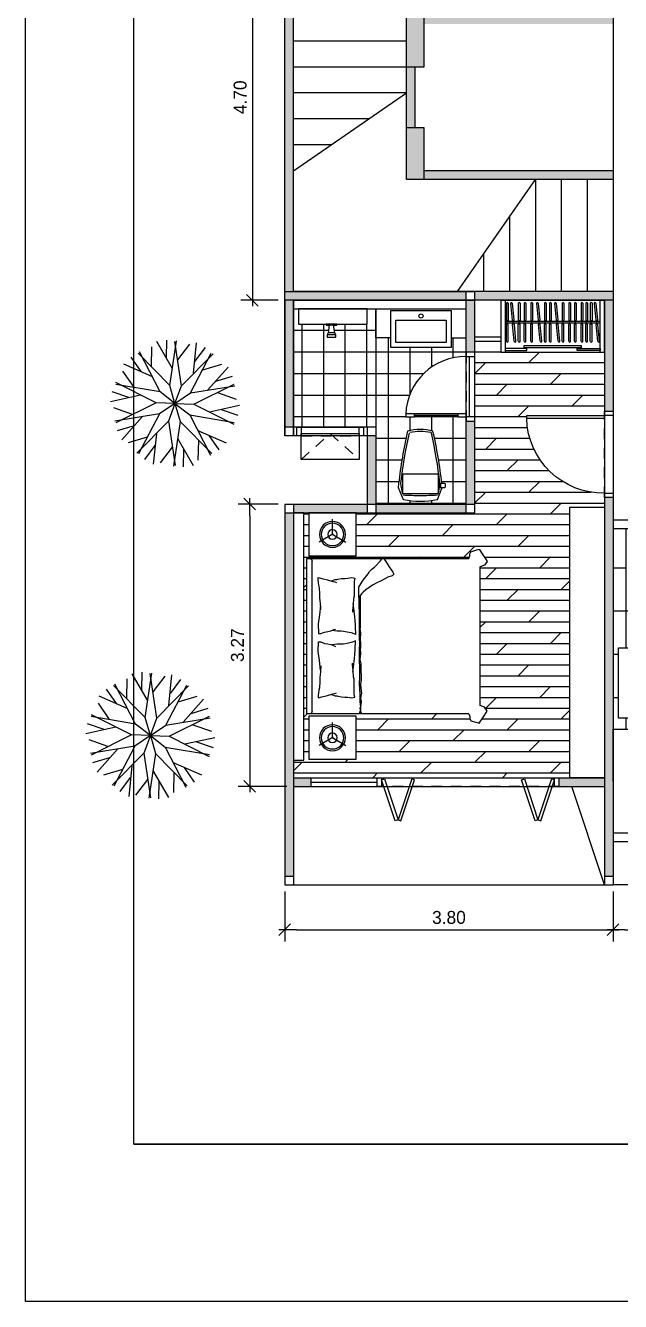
# Model space of a CAD drawing. Header units: inches. Extents: x 232 to 336, y -86 to 33.
# Drawn here: x 252.55 to 259.44, y -58.49 to -43.72 of the extents above; entities that cross this region are included whole.
import ezdxf

# ---------------------------------------------------------------- set-up
doc = ezdxf.new("R2010")
doc.units = ezdxf.units.IN
doc.header["$MEASUREMENT"] = 0
doc.linetypes.add('HIDDEN2', pattern=[0.1875, 0.125, -0.0625])
for name, color, linetype in [('CEILING', 6, 'HIDDEN2'), ('FUR', 9, 'Continuous'), ('HATCH', 251, 'Continuous'), ('IFF-FURN-DETAIL', 250, 'Continuous'), ('line', 1, 'Continuous'), ('line2', 1, 'Continuous'), ('OPEN', 2, 'Continuous'), ('OPEN-3', 1, 'Continuous'), ('OPEN-4', 56, 'Continuous'), ('OPEN-5', 152, 'Continuous'), ('OPEN-DOT', 9, 'HIDDEN2'), ('OPEN-GLASS', 71, 'Continuous'), ('OPEN-GLASS2', 23, 'Continuous'), ('OPEN-GLASS3', 129, 'Continuous'), ('WARE-IN', 1, 'Continuous'), ('WARE-OUT', 15, 'Continuous'), ('WC-DET', 8, 'Continuous')]:
    doc.layers.add(name, color=color, linetype=linetype)
doc.styles.add('CORDIA', font='cordia.shx')
doc.dimstyles.new('E75', dxfattribs={"dimscale": 0.75, "dimtxt": 0.2, "dimasz": 0.18, "dimexe": 0.18, "dimexo": 0.1, "dimgap": 0.09, "dimtad": 1, "dimtoh": 1, "dimzin": 0, "dimdsep": 46, "dimtxsty": 'CORDIA', "dimblk": 'ARR_TICK', "dimcen": 0.09, "dimclrd": 8, "dimclre": 8, "dimclrt": 3, "dimadec": 0, "dimazin": 0, "dimtfac": 1, "dimtix": 1, "dimtmove": 2, "dimatfit": 3, "dimldrblk": 'ARR_TICK', "dimfxl": 0.5, "dimtolj": 1, "dimtzin": 0, "dimarcsym": 0})

# ---------------------------------------------------------------- blocks, each defined once
blk = doc.blocks.new('A$Cb22fbed4')
at = {"layer": 'HATCH', "color": 106, "elevation": 16.481}
for points in [[(0.2542, 0.6499), (0.2469, 0.7813)], [(0.3928, 0.6499), (0.2761, 0.8178)], [(0.349, 0.7156), (0.3417, 0.8324)], [(0.4293, 0.4162), (0.3855, 0.533), (0.4074, 0.8324)], [(0.4625, 0.5364), (0.3955, 0.8289)], [(0.425, 0.7081), (0.4963, 0.8188)], [(0.4293, 0.4162), (0.4625, 0.5364), (0.6562, 0.7658)], [(0.5269, 0.4939), (0.6445, 0.7699)], [(0.5371, 0.6267), (0.5414, 0.8312)], [(0.5403, 0.7056), (0.6031, 0.8044)], [(0.1884, 0.6112), (0.1138, 0.7015)], [(0.3855, 0.533), (0.1594, 0.7302)], [(0.4293, 0.4162), (0.3252, 0.485), (0.1669, 0.7401)], [(0.5974, 0.6549), (0.7201, 0.7025)], [(0.6402, 0.5231), (0.7639, 0.686)], [(0.1503, 0.5023), (0.0671, 0.6044)], [(0.2624, 0.5838), (0.0693, 0.6511)], [(0.6892, 0.585), (0.7981, 0.6281)], [(0.3252, 0.485), (0.0264, 0.5116)], [(0.4293, 0.4162), (0.3046, 0.4107), (0.0267, 0.524)], [(0.4293, 0.4162), (0.5269, 0.4939), (0.8184, 0.5656)], [(0.5539, 0.4217), (0.8113, 0.5759)], [(0.7056, 0.5105), (0.8329, 0.4768)], [(0.1958, 0.4537), (0, 0.3946)], [(0.1198, 0.4324), (0.0064, 0.4616)], [(0.6628, 0.3787), (0.8586, 0.4378)], [(0.153, 0.3219), (0.0257, 0.3556)], [(0.4293, 0.4162), (0.3317, 0.3385), (0.0402, 0.2668)], [(0.3046, 0.4107), (0.0473, 0.2565)], [(0.4293, 0.4162), (0.396, 0.296), (0.2024, 0.0666)], [(0.4293, 0.4162), (0.5539, 0.4217), (0.8319, 0.3084)], [(0.4293, 0.4162), (0.5334, 0.3474), (0.6916, 0.0924)], [(0.4293, 0.4162), (0.4731, 0.2994), (0.4512, 0)], [(0.5334, 0.3474), (0.8322, 0.3208)], [(0.7388, 0.4), (0.8522, 0.3708)], [(0.2183, 0.3093), (0.0947, 0.1464)], [(0.3317, 0.3385), (0.2141, 0.0625)], [(0.396, 0.296), (0.4631, 0.0035)], [(0.4731, 0.2994), (0.6992, 0.1022)], [(0.1694, 0.2474), (0.0605, 0.2043)], [(0.2612, 0.1775), (0.1384, 0.1299)], [(0.3215, 0.2057), (0.3172, 0.0013)], [(0.4658, 0.1825), (0.5825, 0.0146)], [(0.5961, 0.2486), (0.7893, 0.1814)], [(0.6044, 0.1825), (0.6117, 0.0511)], [(0.6702, 0.2212), (0.7447, 0.1309)], [(0.3182, 0.1268), (0.2555, 0.028)], [(0.4336, 0.1243), (0.3622, 0.0136)], [(0.5095, 0.1168), (0.5168, 0)]]:
    blk.add_lwpolyline(points, dxfattribs=at)
blk = doc.blocks.new('W-SHW2')
at = {"layer": 'WARE-IN'}
for points in [[(0.05, 0.125), (-0.05, 0.125)], [(0.0375, 0.1), (-0.0375, 0.1)], [(0.025, 0.0125), (-0.025, 0.0125)]]:
    blk.add_lwpolyline(points, dxfattribs=at)
at = {"layer": 'WARE-OUT'}
blk.add_lwpolyline([(-0.05, 0.15), (0.05, 0.15), (0.05, 0.125), (0.0375, 0.1), (0.025, 0.0125), (0.0625, 0.0125), (0.0625, 0), (-0.0625, 0), (-0.0625, 0.0125), (-0.025, 0.0125), (-0.0375, 0.1), (-0.05, 0.125)], close=True, dxfattribs=at)
blk = doc.blocks.new('A$C13473ACC')
at = {"layer": 'FUR'}
blk.add_blockref('W-SHW2', (0.063, 0), dxfattribs=at)
blk = doc.blocks.new('W-WC1')
at = {"layer": 'WARE-IN'}
for points in [[(0.198, 0.312), (-0.198, 0.312, 0.414214), (-0.206, 0.304), (-0.206, 0.096, 0.414214), (-0.198, 0.088), (0.198, 0.088)], [(0.198, 0.312, -0.414214), (0.206, 0.304), (0.206, 0.096, -0.414214), (0.198, 0.088)], [(0.22, 0.158), (0.254, 0.159, 0.405938)]]:
    blk.add_lwpolyline(points, format="xyb", dxfattribs=at)
for points in [[(0.25, 0.204), (0.227, 0.204)], [(0.239, 0.158), (0.239, 0.204)]]:
    blk.add_lwpolyline(points, dxfattribs=at)
for centre, radius, start, end in [((5.003, -0.38), 5.263, 167.1587, 173.5818), ((0.156, -1.511), 2.324, 93.8089, 96.8628), ((-0.156, -1.511), 2.324, 83.1372, 86.1911), ((0.121, 0.788), 0.008, 12.8413, 83.1372), ((-5.003, -0.38), 5.263, 6.4182, 12.8413), ((1.597, 0.426), 1.837, 186.7999, 190.8072), ((-1.597, 0.426), 1.837, 349.1928, 353.2001), ((1.481, 41.869), 41.83, 267.6999, 267.9739), ((-1.481, 41.869), 41.83, 272.0261, 272.3001)]:
    blk.add_arc(centre, radius, start, end, dxfattribs=at)
at = {"layer": 'WARE-OUT'}
blk.add_lwpolyline([(0.283, 0.159), (0.291, 0.167), (0.291, 0.196), (0.283, 0.204), (0.25, 0.204, 0.029221), (0.146, 0.812, 0.049393), (0, 0.832, 0.049393), (-0.146, 0.812, 0.029221), (-0.25, 0.204), (-0.254, 0.159), (-0.199, 0.02, 0.100832), (0.199, 0.02), (0.254, 0.159)], format="xyb", close=True, dxfattribs=at)
blk = doc.blocks.new('A$C8e920245')
at = {"layer": 'CEILING'}
blk.add_lwpolyline([(0, 0), (0.8, 0), (0.8, 0.1), (0, 0.1)], close=True, dxfattribs=at)
at = {"layer": 'OPEN'}
for points in [[(0, 0), (0.05, 0), (0.05, 0.1), (0, 0.1)], [(0.75, 0), (0.8, 0), (0.8, 0.1), (0.75, 0.1)]]:
    blk.add_lwpolyline(points, close=True, dxfattribs=at)
at = {"layer": 'OPEN-3'}
blk.add_arc((0.057, 0.107), 0.694, 359.4264, 87.7237, dxfattribs=at)
at = {"layer": 'OPEN-5'}
for p, q in [((0.05, 0.1), (0.75, 0.1)), ((0.05, 0.065), (0.75, 0.065)), ((0.05, 0), (0.75, 0))]:
    blk.add_line(p, q, dxfattribs=at)
at = {"layer": 'OPEN-GLASS'}
for points in [[(0.05, 0.7), (0.085, 0.7), (0.085, 0.8), (0.05, 0.8)], [(0.05, 0.1), (0.085, 0.1), (0.085, 0.2), (0.05, 0.2)]]:
    blk.add_lwpolyline(points, close=True, dxfattribs=at)
at = {"layer": 'OPEN-GLASS2'}
blk.add_line((0.068, 0.2), (0.068, 0.7), dxfattribs=at)
at = {"layer": 'OPEN-GLASS3'}
for p, q in [((0.05, 0.2), (0.05, 0.7)), ((0.085, 0.2), (0.085, 0.7))]:
    blk.add_line(p, q, dxfattribs=at)
blk = doc.blocks.new('A$Caef44ac7')
at = {"layer": 'OPEN'}
for points in [[(0, 0), (0.05, 0), (0.05, 0.1), (0, 0.1)], [(0.72, 0), (0.77, 0), (0.77, 0.1), (0.72, 0.1)]]:
    blk.add_lwpolyline(points, close=True, dxfattribs=at)
at = {"layer": 'OPEN-3'}
blk.add_lwpolyline([(0.05, 0.075), (0.72, 0.075), (0.72, 0.375), (0.05, 0.375)], close=True, dxfattribs=at)
at = {"layer": 'OPEN-5'}
blk.add_line((0.05, 0), (0.72, 0), dxfattribs=at)
at = {"layer": 'OPEN-DOT'}
blk.add_line((0.05, 0.1), (0.72, 0.1), dxfattribs=at)
blk.add_lwpolyline([(0.05, 0.375), (0.385, 0.075), (0.72, 0.375)], dxfattribs=at)
blk = doc.blocks.new('A$C9a7d6fce')
at = {"layer": 'CEILING'}
blk.add_lwpolyline([(0, 0), (1, 0), (1, 0.1), (0, 0.1)], close=True, dxfattribs=at)
at = {"layer": 'OPEN'}
for points in [[(0.05, 0.1), (0.085, 0.1), (0.085, 1), (0.05, 1)], [(0, 0), (0.05, 0), (0.05, 0.1), (0, 0.1)], [(0.95, 0), (1, 0), (1, 0.1), (0.95, 0.1)]]:
    blk.add_lwpolyline(points, close=True, dxfattribs=at)
at = {"layer": 'OPEN-4'}
blk.add_arc((0.064, 0.113), 0.887, 359.1527, 88.6142, dxfattribs=at)
blk = doc.blocks.new('A$C98f0d1ce')
at = {"layer": 'FUR', "color": 41}
for p, q in [((0.6, 1.2), (0, 1.2)), ((0, 1.2), (0, 1.15)), ((0.6, 1.2), (0.6, 0)), ((0.6, 1.15), (0, 1.15)), ((0, 1.15), (0, 0.05)), ((0.018, 1.15), (0.018, 0.897)), ((0.043, 0.897), (0.043, 1.15)), ((0.124, 1.116), (0.32, 1.116)), ((0.125, 1.135), (0.32, 1.135)), ((0.125, 1.044), (0.319, 1.063)), ((0.126, 1.024), (0.321, 1.043)), ((0.319, 1.063), (0.335, 1.054)), ((0.32, 1.135), (0.335, 1.125)), ((0.32, 1.116), (0.335, 1.125)), ((0.321, 1.043), (0.335, 1.054)), ((0.335, 0.05), (0.335, 1.15)), ((0.335, 1.125), (0.355, 1.125)), ((0.335, 1.054), (0.355, 1.056)), ((0.355, 0.05), (0.355, 1.15)), ((0.37, 1.135), (0.355, 1.125)), ((0.37, 1.116), (0.355, 1.125)), ((0.369, 1.068), (0.355, 1.056)), ((0.371, 1.048), (0.355, 1.056)), ((0.563, 1.087), (0.369, 1.068)), ((0.565, 1.135), (0.37, 1.135)), ((0.566, 1.116), (0.37, 1.116)), ((0.566, 1.067), (0.371, 1.048)), ((0.018, 0.897), (0.043, 0.897)), ((0.05, 0.93), (0.075, 0.93)), ((0.05, 0.27), (0.05, 0.93)), ((0.075, 0.93), (0.075, 0.27)), ((0.124, 0.977), (0.32, 0.977)), ((0.124, 0.909), (0.32, 0.909)), ((0.125, 0.997), (0.32, 0.997)), ((0.125, 0.929), (0.32, 0.929)), ((0.32, 0.997), (0.335, 0.987)), ((0.32, 0.977), (0.335, 0.987)), ((0.32, 0.929), (0.335, 0.919)), ((0.32, 0.909), (0.335, 0.919)), ((0.335, 0.987), (0.355, 0.987)), ((0.335, 0.919), (0.355, 0.919)), ((0.37, 0.997), (0.355, 0.987)), ((0.37, 0.977), (0.355, 0.987)), ((0.37, 0.929), (0.355, 0.919)), ((0.37, 0.909), (0.355, 0.919)), ((0.565, 0.997), (0.37, 0.997)), ((0.566, 0.977), (0.37, 0.977)), ((0.565, 0.929), (0.37, 0.929)), ((0.566, 0.909), (0.37, 0.909)), ((0.124, 0.832), (0.32, 0.832)), ((0.125, 0.852), (0.32, 0.852)), ((0.125, 0.745), (0.319, 0.764)), ((0.126, 0.725), (0.321, 0.744)), ((0.319, 0.764), (0.335, 0.756)), ((0.32, 0.852), (0.335, 0.842)), ((0.32, 0.832), (0.335, 0.842)), ((0.321, 0.744), (0.335, 0.756)), ((0.335, 0.842), (0.355, 0.842)), ((0.335, 0.756), (0.355, 0.757)), ((0.37, 0.852), (0.355, 0.842)), ((0.37, 0.832), (0.355, 0.842)), ((0.369, 0.769), (0.355, 0.757)), ((0.371, 0.749), (0.355, 0.757)), ((0.563, 0.788), (0.369, 0.769)), ((0.565, 0.852), (0.37, 0.852)), ((0.566, 0.832), (0.37, 0.832)), ((0.566, 0.768), (0.371, 0.749)), ((0.124, 0.676), (0.32, 0.676)), ((0.124, 0.617), (0.32, 0.617)), ((0.125, 0.696), (0.32, 0.696)), ((0.125, 0.637), (0.32, 0.637)), ((0.32, 0.696), (0.335, 0.686)), ((0.32, 0.676), (0.335, 0.686)), ((0.32, 0.637), (0.335, 0.627)), ((0.32, 0.617), (0.335, 0.627)), ((0.335, 0.686), (0.355, 0.686)), ((0.335, 0.627), (0.355, 0.627)), ((0.37, 0.696), (0.355, 0.686)), ((0.37, 0.676), (0.355, 0.686)), ((0.37, 0.637), (0.355, 0.627)), ((0.37, 0.617), (0.355, 0.627)), ((0.565, 0.696), (0.37, 0.696)), ((0.566, 0.676), (0.37, 0.676)), ((0.565, 0.637), (0.37, 0.637)), ((0.566, 0.617), (0.37, 0.617)), ((0.124, 0.469), (0.32, 0.469)), ((0.125, 0.535), (0.319, 0.554)), ((0.125, 0.489), (0.32, 0.489)), ((0.126, 0.516), (0.321, 0.535)), ((0.319, 0.554), (0.335, 0.546)), ((0.32, 0.489), (0.335, 0.479)), ((0.32, 0.469), (0.335, 0.479)), ((0.321, 0.535), (0.335, 0.546)), ((0.335, 0.546), (0.355, 0.548)), ((0.335, 0.479), (0.355, 0.479)), ((0.369, 0.559), (0.355, 0.548)), ((0.371, 0.539), (0.355, 0.548)), ((0.37, 0.489), (0.355, 0.479)), ((0.37, 0.469), (0.355, 0.479)), ((0.563, 0.578), (0.369, 0.559)), ((0.565, 0.489), (0.37, 0.489)), ((0.566, 0.469), (0.37, 0.469)), ((0.566, 0.558), (0.371, 0.539)), ((0.018, 0.317), (0.043, 0.317)), ((0.018, 0.05), (0.018, 0.317)), ((0.043, 0.317), (0.043, 0.05)), ((0.124, 0.394), (0.32, 0.394)), ((0.124, 0.327), (0.32, 0.327)), ((0.125, 0.413), (0.32, 0.413)), ((0.125, 0.347), (0.32, 0.347)), ((0.32, 0.413), (0.335, 0.403)), ((0.32, 0.394), (0.335, 0.403)), ((0.32, 0.347), (0.335, 0.337)), ((0.32, 0.327), (0.335, 0.337)), ((0.335, 0.403), (0.355, 0.403)), ((0.335, 0.337), (0.355, 0.337)), ((0.37, 0.413), (0.355, 0.403)), ((0.37, 0.394), (0.355, 0.403)), ((0.37, 0.347), (0.355, 0.337)), ((0.37, 0.327), (0.355, 0.337)), ((0.565, 0.413), (0.37, 0.413)), ((0.566, 0.394), (0.37, 0.394)), ((0.565, 0.347), (0.37, 0.347)), ((0.566, 0.327), (0.37, 0.327)), ((0.075, 0.27), (0.05, 0.27)), ((0.124, 0.25), (0.32, 0.25)), ((0.124, 0.198), (0.32, 0.198)), ((0.125, 0.27), (0.32, 0.27)), ((0.125, 0.217), (0.32, 0.217)), ((0.125, 0.164), (0.32, 0.164)), ((0.32, 0.27), (0.335, 0.26)), ((0.32, 0.25), (0.335, 0.26)), ((0.32, 0.217), (0.335, 0.208)), ((0.32, 0.198), (0.335, 0.208)), ((0.32, 0.164), (0.335, 0.154)), ((0.32, 0.144), (0.335, 0.154)), ((0.335, 0.26), (0.355, 0.26)), ((0.335, 0.208), (0.355, 0.208)), ((0.335, 0.154), (0.355, 0.154)), ((0.37, 0.27), (0.355, 0.26)), ((0.37, 0.25), (0.355, 0.26)), ((0.37, 0.217), (0.355, 0.208)), ((0.37, 0.198), (0.355, 0.208)), ((0.37, 0.164), (0.355, 0.154)), ((0.37, 0.144), (0.355, 0.154)), ((0.565, 0.27), (0.37, 0.27)), ((0.566, 0.25), (0.37, 0.25)), ((0.565, 0.217), (0.37, 0.217)), ((0.566, 0.198), (0.37, 0.198)), ((0.565, 0.164), (0.37, 0.164)), ((0, 0.05), (0.6, 0.05)), ((0, 0.05), (0, 0)), ((0, 0), (0.6, 0)), ((0.6, 0), (0.01, 0)), ((0.043, 0.05), (0.018, 0.05)), ((0.124, 0.144), (0.32, 0.144)), ((0.125, 0.077), (0.319, 0.096)), ((0.125, 0.057), (0.319, 0.075)), ((0.319, 0.096), (0.335, 0.087)), ((0.321, 0.076), (0.335, 0.087)), ((0.335, 0.087), (0.355, 0.089)), ((0.369, 0.101), (0.355, 0.089)), ((0.371, 0.081), (0.355, 0.089)), ((0.563, 0.12), (0.369, 0.101)), ((0.566, 0.144), (0.37, 0.144)), ((0.566, 0.1), (0.371, 0.081))]:
    blk.add_line(p, q, dxfattribs=at)
for centre, radius, start, end in [((0.126, 1.125), 0.01, 96.4906, 257.7846), ((0.127, 1.034), 0.01, 102.0442, 263.3383), ((0.563, 1.076), 0.00959, 285.4497, 91.1937), ((0.564, 1.125), 0.01, 282.2154, 83.5094), ((0.126, 0.987), 0.01, 96.4906, 257.7846), ((0.126, 0.919), 0.01, 96.4906, 257.7846), ((0.564, 0.987), 0.01, 282.2154, 83.5094), ((0.564, 0.919), 0.01, 282.2154, 83.5094), ((0.126, 0.842), 0.01, 96.4906, 257.7846), ((0.127, 0.735), 0.01, 102.0442, 263.3383), ((0.563, 0.777), 0.00959, 285.4497, 91.1937), ((0.564, 0.842), 0.01, 282.2154, 83.5094), ((0.126, 0.686), 0.01, 96.4906, 257.7846), ((0.126, 0.627), 0.01, 96.4906, 257.7846), ((0.564, 0.686), 0.01, 282.2154, 83.5094), ((0.564, 0.627), 0.01, 282.2154, 83.5094), ((0.126, 0.479), 0.01, 96.4906, 257.7846), ((0.127, 0.526), 0.01, 102.0442, 263.3383), ((0.563, 0.568), 0.01, 287.7934, 89.0875), ((0.564, 0.479), 0.01, 282.2154, 83.5094), ((0.126, 0.403), 0.01, 96.4906, 257.7846), ((0.126, 0.337), 0.01, 96.4906, 257.7846), ((0.564, 0.403), 0.01, 282.2154, 83.5094), ((0.564, 0.337), 0.01, 282.2154, 83.5094), ((0.126, 0.26), 0.01, 96.4906, 257.7846), ((0.126, 0.207), 0.01, 96.4906, 257.7846), ((0.126, 0.154), 0.01, 96.4906, 257.7846), ((0.564, 0.26), 0.01, 282.2154, 83.5094), ((0.564, 0.207), 0.01, 282.2154, 83.5094), ((0.564, 0.154), 0.01, 282.2154, 83.5094), ((0.127, 0.067), 0.01, 102.0442, 263.3383), ((0.563, 0.11), 0.01, 287.7934, 89.0875)]:
    blk.add_arc(centre, radius, start, end, dxfattribs=at)
blk = doc.blocks.new('-BED180')
at = {"layer": 'FUR'}
for points in [[(-1.875, 0.9), (-1.885, 0.929), (-1.885, 0.952), (-1.898, 0.978), (-1.956, 0.995), (-1.991, 1.007), (-2.036, 0.944), (-2.057, 0.909), (-2.064, 0.902), (-2.087, 0.867), (-2.054, 0.823), (-2.004, 0.803), (-2, 0.799)], [(0, -0.9), (0, 0.9), (-1.875, 0.9)], [(-0.601, 0.449), (-0.601, 0.568), (-0.635, 0.624), (-0.651, 0.65), (-0.664, 0.669), (-0.678, 0.682), (-0.691, 0.703), (-0.707, 0.724), (-0.725, 0.748), (-0.752, 0.775), (-0.781, 0.801), (-0.799, 0.82), (-0.836, 0.857), (-0.85, 0.873), (-0.86, 0.883), (-0.871, 0.902), (-0.876, 0.902), (-0.884, 0.91), (-0.895, 0.891), (-0.913, 0.865), (-0.953, 0.804), (-0.977, 0.764), (-0.993, 0.74), (-1.006, 0.717), (-1.006, 0.717), (-0.985, 0.698), (-0.934, 0.682), (-0.86, 0.64), (-0.807, 0.619), (-0.757, 0.592), (-0.683, 0.539), (-0.649, 0.51), (-0.63, 0.489), (-0.612, 0.465), (-0.601, 0.45)], [(-2, 0.799), (-2, -0.799)], [(-0.06, -0.87), (-0.06, 0.87)], [(-0.282, 0.64), (-0.328, 0.656), (-0.344, 0.658), (-0.356, 0.659), (-0.399, 0.667), (-0.437, 0.67), (-0.474, 0.672), (-0.521, 0.681), (-0.535, 0.676), (-0.552, 0.673), (-0.546, 0.635), (-0.547, 0.588), (-0.546, 0.556), (-0.546, 0.463), (-0.54, 0.436), (-0.539, 0.413), (-0.535, 0.39), (-0.533, 0.363), (-0.53, 0.329), (-0.526, 0.303), (-0.526, 0.279)], [(-0.16, 0.31), (-0.156, 0.378), (-0.152, 0.408), (-0.147, 0.446), (-0.147, 0.489), (-0.143, 0.562), (-0.139, 0.592), (-0.135, 0.622), (-0.13, 0.652), (-0.13, 0.681), (-0.173, 0.669), (-0.237, 0.652), (-0.301, 0.634), (-0.322, 0.63), (-0.34, 0.622)], [(-0.616, 0.463), (-0.616, 0.426), (-0.616, 0.401), (-0.616, 0.379), (-0.616, 0.35), (-0.616, 0.314), (-0.616, 0.277), (-0.616, 0.245), (-0.616, 0.219), (-0.616, 0.208), (-0.616, 0.176), (-0.616, 0.158), (-0.616, 0.096), (-0.612, 0.085), (-0.62, 0.041), (-0.62, 0.012), (-0.616, -0.01), (-0.616, -0.039), (-0.62, -0.075), (-0.62, -0.104), (-0.62, -0.126), (-0.616, -0.155), (-0.62, -0.191), (-0.62, -0.206), (-0.612, -0.271), (-0.623, -0.318), (-0.623, -0.344), (-0.623, -0.373), (-0.623, -0.402), (-0.627, -0.467), (-0.627, -0.496), (-0.62, -0.562), (-0.627, -0.631), (-0.631, -0.66), (-0.623, -0.692), (-0.62, -0.729), (-0.627, -0.747), (-0.627, -0.765), (-0.623, -0.794), (-0.62, -0.819), (-0.612, -0.834), (-0.62, -0.87), (-0.634, -0.899)], [(-0.601, 0.456), (-0.605, 0.163), (-0.605, 0.028), (-0.605, -0.017), (-0.608, -0.083), (-0.605, -0.156), (-0.605, -0.289), (-0.608, -0.355), (-0.608, -0.417), (-0.608, -0.48), (-0.605, -0.549), (-0.608, -0.612), (-0.612, -0.664), (-0.612, -0.716), (-0.612, -0.761), (-0.619, -0.817), (-0.619, -0.852), (-0.608, -0.887), (-0.606, -0.9)], [(-0.531, 0.376), (-0.533, 0.352), (-0.539, 0.322), (-0.544, 0.288), (-0.547, 0.26), (-0.551, 0.226), (-0.553, 0.179), (-0.556, 0.129), (-0.558, 0.083), (-0.56, 0.051), (-0.562, 0.026), (-0.56, 0.02), (-0.528, 0.037), (-0.51, 0.04), (-0.465, 0.049), (-0.424, 0.056), (-0.394, 0.058), (-0.349, 0.058), (-0.319, 0.062), (-0.298, 0.065), (-0.291, 0.067)], [(-0.156, 0.357), (-0.143, 0.246), (-0.13, 0.143), (-0.135, 0.032), (-0.16, 0.032), (-0.203, 0.049), (-0.241, 0.054), (-0.275, 0.062), (-0.301, 0.071), (-0.314, 0.079), (-0.331, 0.083)], [(-0.531, -0.409), (-0.533, -0.386), (-0.539, -0.356), (-0.544, -0.322), (-0.547, -0.293), (-0.551, -0.259), (-0.553, -0.213), (-0.556, -0.163), (-0.558, -0.117), (-0.56, -0.085), (-0.562, -0.06), (-0.56, -0.054), (-0.528, -0.07), (-0.51, -0.074), (-0.465, -0.083), (-0.424, -0.09), (-0.394, -0.092), (-0.349, -0.092), (-0.319, -0.095), (-0.298, -0.099), (-0.291, -0.101)], [(-0.156, -0.391), (-0.143, -0.279), (-0.13, -0.177), (-0.135, -0.066), (-0.16, -0.066), (-0.203, -0.083), (-0.241, -0.087), (-0.275, -0.096), (-0.301, -0.104), (-0.314, -0.113), (-0.331, -0.117)], [(-0.282, -0.674), (-0.328, -0.69), (-0.344, -0.691), (-0.356, -0.692), (-0.399, -0.7), (-0.437, -0.704), (-0.474, -0.706), (-0.521, -0.715), (-0.535, -0.709), (-0.552, -0.707), (-0.546, -0.668), (-0.547, -0.622), (-0.546, -0.59), (-0.546, -0.497), (-0.54, -0.47), (-0.539, -0.447), (-0.535, -0.424), (-0.533, -0.397), (-0.53, -0.363), (-0.526, -0.336), (-0.526, -0.313)], [(-0.16, -0.344), (-0.156, -0.412), (-0.152, -0.442), (-0.147, -0.48), (-0.147, -0.523), (-0.143, -0.596), (-0.139, -0.625), (-0.135, -0.655), (-0.13, -0.685), (-0.13, -0.715), (-0.173, -0.702), (-0.237, -0.685), (-0.301, -0.668), (-0.322, -0.664), (-0.34, -0.655)], [(-1.875, -0.9), (-1.885, -0.929), (-1.885, -0.952), (-1.898, -0.978), (-1.956, -0.995), (-1.991, -1.007), (-2.036, -0.944), (-2.057, -0.909), (-2.064, -0.902), (-2.087, -0.867), (-2.054, -0.823), (-2.004, -0.803), (-2, -0.799)], [(-1.875, -0.9), (0, -0.9)]]:
    blk.add_lwpolyline(points, dxfattribs=at)
for centre, start, end in [((-0.03, 0.87), 90, 180), ((-0.03, -0.87), 180, 270)]:
    blk.add_arc(centre, 0.0301, start, end, dxfattribs=at)
blk = doc.blocks.new('A$C6B490D39')
at = {"layer": 'FUR', "xscale": -1, "rotation": 270}
blk.add_blockref('-BED180', (1.007, 2.087, 0), dxfattribs=at)
blk = doc.blocks.new('1X-LAMP1')
at = {"color": 0, "linetype": 'ByBlock'}
for p, q in [((0.033, -0.058), (-0.59, 1.022)), ((0.033, -0.058), (-0.59, 1.022)), ((0.033, 0.058), (-0.59, -1.022)), ((0.033, 0.058), (-0.59, -1.022)), ((-0.067, 0), (1.18, 0)), ((-0.067, 0), (1.18, 0))]:
    blk.add_line(p, q, dxfattribs=at)
at = {"color": 0, "linetype": 'ByBlock', "const_width": 0.0333}
for points in [[(-0.481, 0.833), (-0.582, 1.009)], [(-0.481, 0.833), (-0.582, 1.009)], [(0.962, 0), (1.165, 0)], [(0.962, 0), (1.165, 0)], [(-0.481, -0.833), (-0.582, -1.009)], [(-0.481, -0.833), (-0.582, -1.009)]]:
    blk.add_lwpolyline(points, dxfattribs=at)
at = {"color": 0, "linetype": 'ByBlock'}
blk.add_circle((0, 0), 1, dxfattribs=at)
at = {"layer": 'IFF-FURN-DETAIL', "linetype": 'ByBlock'}
for radius in [0.867, 0.867, 0.367, 0.367]:
    blk.add_circle((0, 0), radius, dxfattribs=at)
blk = doc.blocks.new('A$C37404BAE')
at = {"layer": 'FUR', "elevation": 0}
blk.add_lwpolyline([(0, 0.5), (0, 0), (0.55, 0), (0.55, 0.5)], close=True, dxfattribs=at)
at = {"layer": 'FUR', "xscale": -0.1500000000014552, "yscale": 0.1500000000014552, "zscale": 1.2, "rotation": 90}
blk.add_blockref('1X-LAMP1', (0.275, 0.25, 0), dxfattribs=at)
blk = doc.blocks.new('A$Cf422b83b')
at = {"layer": 'CEILING'}
blk.add_lwpolyline([(0, 0), (2.1, 0), (2.1, 0.1), (0, 0.1)], close=True, dxfattribs=at)
at = {"layer": 'OPEN'}
for points in [[(0.05, 0.025), (0.083, 0.014), (0.241, 0.489), (0.207, 0.5)], [(0.431, 0.025), (0.398, 0.014), (0.241, 0.489), (0.274, 0.5)], [(1.669, 0.025), (1.702, 0.014), (1.859, 0.489), (1.826, 0.5)], [(2.05, 0.025), (2.017, 0.014), (1.859, 0.489), (1.893, 0.5)], [(0, 0), (0.05, 0), (0.05, 0.1), (0, 0.1)], [(2.05, 0), (2.1, 0), (2.1, 0.1), (2.05, 0.1)]]:
    blk.add_lwpolyline(points, close=True, dxfattribs=at)
blk = doc.blocks.new('ARR_TICK')
at = {"color": 0}
blk.add_line((-1, 0), (0.5, 0), dxfattribs=at)
at = {"color": 3}
blk.add_line((-0.5, -0.5), (0.5, 0.5), dxfattribs=at)
blk = doc.blocks.new('*D349')
at = {"layer": 'Defpoints', "color": 0, "transparency": 16777216}
for p in [(255.55, -42.203), (255.176, -46.903), (255.55, -46.903)]:
    blk.add_point(p, dxfattribs=at)
at = {"layer": 'WC-DET', "color": 8, "lineweight": -2, "transparency": 16777216}
for p, q in [((255.475, -42.203), (255.041, -42.203)), ((255.176, -42.338), (255.176, -46.768)), ((255.475, -46.903), (255.041, -46.903))]:
    blk.add_line(p, q, dxfattribs=at)
at = {"layer": 'WC-DET', "color": 8, "lineweight": -2, "transparency": 16777216, "xscale": 0.135, "yscale": 0.135, "zscale": 0.135}
for p, rotation in [((255.176, -42.203), 90), ((255.176, -46.903), 270)]:
    blk.add_blockref('ARR_TICK', p, dxfattribs=dict(at, rotation=rotation))
at = {"layer": 'WC-DET', "color": 3, "transparency": 16777216, "insert": (255.034, -44.553), "char_height": 0.15, "attachment_point": 5, "rotation": 90, "style": 'CORDIA'}
blk.add_mtext('\\A1;4.70', dxfattribs=at)
blk = doc.blocks.new('*D353')
at = {"layer": 'Defpoints', "color": 0, "transparency": 16777216}
for p in [(255.55, -53.671), (259.35, -53.671), (259.35, -54.19)]:
    blk.add_point(p, dxfattribs=at)
at = {"layer": 'WC-DET', "color": 8, "lineweight": -2, "transparency": 16777216}
for p, q in [((255.55, -53.746), (255.55, -54.325)), ((259.35, -53.746), (259.35, -54.325)), ((255.685, -54.19), (259.215, -54.19))]:
    blk.add_line(p, q, dxfattribs=at)
at = {"layer": 'WC-DET', "color": 8, "lineweight": -2, "transparency": 16777216, "xscale": 0.135, "yscale": 0.135, "zscale": 0.135, "rotation": 180}
blk.add_blockref('ARR_TICK', (255.55, -54.19), dxfattribs=at)
at = {"layer": 'WC-DET', "color": 8, "lineweight": -2, "transparency": 16777216, "xscale": 0.135, "yscale": 0.135, "zscale": 0.135}
blk.add_blockref('ARR_TICK', (259.35, -54.19), dxfattribs=at)
at = {"layer": 'WC-DET', "color": 3, "transparency": 16777216, "insert": (257.45, -54.048), "char_height": 0.15, "attachment_point": 5, "style": 'CORDIA'}
blk.add_mtext('\\A1;3.80', dxfattribs=at)
blk = doc.blocks.new('*D354')
at = {"layer": 'Defpoints', "color": 0, "transparency": 16777216}
for p in [(266.704, -53.171), (259.35, -53.671), (266.704, -54.19)]:
    blk.add_point(p, dxfattribs=at)
at = {"layer": 'WC-DET', "color": 8, "lineweight": -2, "transparency": 16777216}
for p, q in [((266.704, -53.246), (266.704, -54.325)), ((259.35, -53.746), (259.35, -54.325)), ((259.485, -54.19), (266.569, -54.19))]:
    blk.add_line(p, q, dxfattribs=at)
at = {"layer": 'WC-DET', "color": 8, "lineweight": -2, "transparency": 16777216, "xscale": 0.135, "yscale": 0.135, "zscale": 0.135, "rotation": 180}
blk.add_blockref('ARR_TICK', (259.35, -54.19), dxfattribs=at)
at = {"layer": 'WC-DET', "color": 8, "lineweight": -2, "transparency": 16777216, "xscale": 0.135, "yscale": 0.135, "zscale": 0.135}
blk.add_blockref('ARR_TICK', (266.704, -54.19), dxfattribs=at)
at = {"layer": 'WC-DET', "color": 3, "transparency": 16777216, "insert": (263.027, -54.048), "char_height": 0.15, "attachment_point": 5, "style": 'CORDIA'}
blk.add_mtext('\\A1;7.35', dxfattribs=at)
blk = doc.blocks.new('*D358')
at = {"layer": 'Defpoints', "color": 0, "transparency": 16777216}
for p in [(255.55, -49.263), (255.145, -52.53), (255.65, -52.53)]:
    blk.add_point(p, dxfattribs=at)
at = {"layer": 'WC-DET', "color": 8, "lineweight": -2, "transparency": 16777216}
for p, q in [((255.475, -49.263), (255.01, -49.263)), ((255.145, -49.398), (255.145, -52.395)), ((255.575, -52.53), (255.01, -52.53))]:
    blk.add_line(p, q, dxfattribs=at)
at = {"layer": 'WC-DET', "color": 8, "lineweight": -2, "transparency": 16777216, "xscale": 0.135, "yscale": 0.135, "zscale": 0.135}
for p, rotation in [((255.145, -49.263), 90), ((255.145, -52.53), 270)]:
    blk.add_blockref('ARR_TICK', p, dxfattribs=dict(at, rotation=rotation))
at = {"layer": 'WC-DET', "color": 3, "transparency": 16777216, "insert": (255.003, -50.896), "char_height": 0.15, "attachment_point": 5, "rotation": 90, "style": 'CORDIA'}
blk.add_mtext('\\A1;3.27', dxfattribs=at)

msp = doc.modelspace()

# ---------------------------------------------------------------- hatches: boundary and pattern name
at = {"layer": 'WC-DET'}
h = msp.add_hatch(color=251, dxfattribs=at)
h.dxf.hatch_style = 1
h.paths.add_polyline_path([(257.349, -42.203), (255.55, -42.203), (255.55, -46.803), (255.65, -46.803), (255.65, -42.303), (257.349, -42.303)])
h = msp.add_hatch(color=251, dxfattribs=at)
h.dxf.hatch_style = 1
h.paths.add_polyline_path([(259.35, -43.603), (257.158, -43.603), (257.158, -43.703), (259.35, -43.703)])
h.paths.add_polyline_path([(257.158, -43.603), (256.958, -43.603), (256.958, -44.203), (257.158, -44.203)])
h.paths.add_polyline_path([(257.058, -44.203), (256.958, -44.203), (256.958, -44.903), (257.058, -44.903)])
h.paths.add_polyline_path([(257.158, -44.903), (256.958, -44.903), (256.958, -45.503), (257.158, -45.503)])
h.paths.add_polyline_path([(259.35, -45.403), (257.158, -45.403), (257.158, -45.503), (259.35, -45.503)])
h = msp.add_hatch(color=251, dxfattribs=at)
h.dxf.hatch_style = 1
h.paths.add_polyline_path([(257.651, -46.803), (255.55, -46.803), (255.55, -46.903), (257.651, -46.903)])
h.paths.add_polyline_path([(259.35, -46.803), (257.751, -46.803), (257.751, -46.903), (259.35, -46.903)])
h.paths.add_polyline_path([(257.751, -46.903), (257.651, -46.903), (257.651, -47.504), (257.751, -47.504)])
h.paths.add_polyline_path([(255.65, -46.903), (255.55, -46.903), (255.55, -48.371), (255.65, -48.371)])
h.paths.add_polyline_path([(257.751, -48.304), (257.651, -48.304), (257.651, -49.263), (257.751, -49.263)])
h.paths.add_polyline_path([(257.651, -49.263), (256.603, -49.263), (256.603, -49.363), (257.651, -49.363)])
h.paths.add_polyline_path([(256.603, -48.471), (256.503, -48.471), (256.503, -49.263), (256.603, -49.263)])
h.paths.add_polyline_path([(256.503, -49.263), (255.65, -49.263), (255.65, -49.363), (255.771, -49.363), (256.503, -49.363)])
h = msp.add_hatch(color=251, dxfattribs=at)
h.dxf.hatch_style = 1
h.paths.add_polyline_path([(259.35, -46.903), (259.25, -46.903), (259.25, -47.493), (259.25, -47.503), (259.25, -48.186), (259.35, -48.186)])
h = msp.add_hatch(dxfattribs=at)
h.set_pattern_fill('NET', color=251, scale=2)
h.paths.add_polyline_path([(256.603, -47.003), (256.504, -47.003), (256.504, -47.178), (256.152, -47.178), (256.152, -47.19), (256.115, -47.19), (256.127, -47.278), (256.14, -47.303), (256.14, -47.328), (256.04, -47.328), (256.04, -47.303), (256.052, -47.278), (256.065, -47.19), (256.027, -47.19), (256.027, -47.178), (255.707, -47.178), (255.707, -47.003), (255.65, -47.003), (255.65, -48.371), (256.603, -48.371)])
h.paths.add_polyline_path([(257.651, -47.552), (257.651, -47.504), (257.651, -47.339), (257.476, -47.339), (257.476, -47.449), (256.778, -47.449), (256.778, -47.339), (256.603, -47.339), (256.603, -48.371), (256.603, -49.263), (257.651, -49.263), (257.651, -48.254), (257.551, -48.254), (257.051, -48.254), (256.951, -48.254), (256.951, -48.219, -0.405536)])
h.paths.add_polyline_path([(257.118, -48.397, -0.049393), (257.264, -48.417, -0.029221), (257.368, -49.025), (257.401, -49.025), (257.409, -49.033), (257.409, -49.062), (257.401, -49.07), (257.372, -49.07), (257.317, -49.209, -0.100832), (256.919, -49.209), (256.864, -49.07), (256.868, -49.025, -0.029221), (256.972, -48.417, -0.049393)], flags=16)
h.paths.add_polyline_path([(257.345, -49.025), (257.358, -49.025), (257.358, -49.071), (257.338, -49.071, 0.006314)], flags=0)
h.paths.add_polyline_path([(256.92, -48.917), (257.317, -48.917, -0.414214), (257.325, -48.925), (257.325, -49.133, -0.414214), (257.317, -49.141), (256.92, -49.141, -0.414214), (256.912, -49.133), (256.912, -48.925, -0.414214)], flags=0)
h = msp.add_hatch(dxfattribs=at)
h.set_pattern_fill('DOLMIT', color=251, scale=0.5)
h.paths.add_polyline_path([(258.85, -49.297), (259.25, -49.297), (259.25, -49.136, -0.411463), (258.35, -48.271), (258.35, -48.271), (258.35, -48.236), (259.25, -48.236), (259.25, -48.186), (259.25, -47.503), (259.2, -47.503), (258.1, -47.503), (258.1, -47.503), (258.05, -47.503), (258.05, -47.328), (257.751, -47.328), (257.751, -49.363), (256.377, -49.363), (256.377, -49.863), (255.827, -49.863), (255.827, -49.363), (255.771, -49.363), (255.771, -52.226), (255.65, -52.226), (255.65, -52.43), (258.85, -52.43)])
h.paths.add_polyline_path([(257.807, -51.591), (257.812, -51.596), (257.861, -51.615), (257.894, -51.66), (257.871, -51.695), (257.864, -51.702), (257.843, -51.736), (257.798, -51.799), (257.763, -51.788), (257.705, -51.771), (257.692, -51.744), (257.692, -51.721), (257.682, -51.692), (255.807, -51.692), (255.807, -49.892), (256.677, -49.892), (256.678, -49.891), (256.683, -49.891), (256.691, -49.883), (256.697, -49.892), (257.682, -49.892), (257.692, -49.864), (257.692, -49.84), (257.705, -49.814), (257.763, -49.797), (257.798, -49.786), (257.843, -49.849), (257.864, -49.883), (257.871, -49.89), (257.894, -49.925), (257.861, -49.97), (257.812, -49.989), (257.807, -49.994)], flags=16)
h.paths.add_polyline_path([(256.426, -51.613), (256.426, -51.61), (256.426, -51.614)], flags=0)
h.paths.add_polyline_path([(256.377, -51.717), (256.377, -52.217), (255.827, -52.217), (255.827, -51.717)], flags=16)
edge = h.paths.add_edge_path(flags=0)
edge.add_ellipse((256.102, -51.967), major_axis=(-0.106, 0.106), ratio=1, start_angle=0, end_angle=360, ccw=False)
edge = h.paths.add_edge_path(flags=0)
edge.add_ellipse((256.102, -51.967), major_axis=(0.0919, 0.0919), ratio=1, start_angle=0, end_angle=360, ccw=False)
edge = h.paths.add_edge_path(flags=0)
edge.add_ellipse((256.102, -51.967), major_axis=(0.0389, 0.0389), ratio=1, start_angle=0, end_angle=360, ccw=False)
edge.add_line((256.055, -51.994), (256.054, -51.994))
edge.add_ellipse((256.102, -51.967), major_axis=(0.0389, 0.0389), ratio=1, start_angle=0, end_angle=360, ccw=False)
edge.add_line((256.15, -51.994), (256.15, -51.994))
h = msp.add_hatch(color=251, dxfattribs=at)
h.dxf.hatch_style = 1
h.paths.add_polyline_path([(259.35, -49.186), (259.25, -49.186), (259.25, -53.571), (259.35, -53.571)])
h.paths.add_polyline_path([(259.25, -52.43), (258.85, -52.43), (258.721, -52.43), (258.721, -52.53), (259.25, -52.53)])
h = msp.add_hatch(color=251, dxfattribs=at)
h.dxf.hatch_style = 1
h.paths.add_polyline_path([(255.65, -49.363), (255.55, -49.363), (255.55, -53.571), (255.65, -53.571)])
h.paths.add_polyline_path([(255.851, -52.43), (255.65, -52.43), (255.65, -52.53), (255.851, -52.53)])
h = msp.add_hatch(dxfattribs=at)
h.set_pattern_fill('NET', color=251, scale=4)
h.paths.add_polyline_path([(266.604, -49.644), (261.05, -49.644), (261.05, -49.844), (260.85, -49.844), (260.85, -49.544), (260.703, -49.544), (260.703, -49.644), (260.703, -50.044), (260.703, -50.144), (260.668, -50.144, -0.380479), (260.103, -49.579, -0.380479), (259.538, -50.144), (259.503, -50.144), (259.503, -50.044), (259.503, -49.644), (259.503, -49.544), (259.35, -49.544), (259.35, -51.868), (259.95, -51.868), (259.95, -52.471), (261.269, -52.471), (261.269, -51.271), (261.569, -51.271), (261.569, -50.888), (261.969, -50.888), (261.969, -53.071), (266.604, -53.071)])
h.paths.add_polyline_path([(262.56, -51.426, -0.125632), (262.56, -51.806, -1.546334), (262.521, -51.791, 0.018932), (262.532, -51.742), (262.472, -51.731), (262.472, -51.781, -0.404761), (262.424, -51.831), (262.112, -51.841, -0.432971), (262.059, -51.791), (262.059, -51.441, -0.414214), (262.109, -51.391), (262.424, -51.401, -0.405101), (262.472, -51.451), (262.472, -51.499), (262.532, -51.49, 0.019009), (262.521, -51.441, -1.546334)], flags=16)
h.paths.add_polyline_path([(264.13, -50.485), (264.18, -50.485), (264.18, -50.435, -0.414214), (264.205, -50.41), (264.68, -50.41, -0.414214), (264.705, -50.435), (264.705, -50.485), (264.755, -50.485, -0.414214), (264.805, -50.535), (264.805, -51.085, -0.414214), (264.755, -51.135), (264.705, -51.135), (264.705, -51.185, -0.414214), (264.68, -51.21), (264.205, -51.21, -0.414214), (264.18, -51.185), (264.18, -51.135), (264.13, -51.135, -0.414214), (264.105, -51.11), (264.105, -50.51, -0.414214)], flags=16)
h.paths.add_polyline_path([(264.23, -50.485), (264.305, -50.485, -0.414214), (264.33, -50.51), (264.33, -50.535, 0.414214), (264.355, -50.56), (264.38, -50.56), (264.38, -51.06), (264.355, -51.06, 0.414214), (264.33, -51.085), (264.33, -51.11, -0.414214), (264.305, -51.135), (264.23, -51.135, 0.414214), (264.255, -51.11), (264.255, -50.51, 0.414214)], flags=0)
h.paths.add_polyline_path([(262.56, -52.235, -0.125632), (262.56, -52.615, -1.546334), (262.521, -52.6, 0.018932), (262.532, -52.551), (262.472, -52.54), (262.472, -52.59, -0.404761), (262.424, -52.64), (262.112, -52.65, -0.432971), (262.059, -52.6), (262.059, -52.25, -0.414214), (262.109, -52.2), (262.424, -52.21, -0.405101), (262.472, -52.26), (262.472, -52.307), (262.532, -52.299, 0.019009), (262.521, -52.25, -1.546334)], flags=16)
h.paths.add_polyline_path([(264.13, -51.585), (264.18, -51.585), (264.18, -51.535, -0.414214), (264.205, -51.51), (264.68, -51.51, -0.414214), (264.705, -51.535), (264.705, -51.585), (264.755, -51.585, -0.414214), (264.805, -51.635), (264.805, -52.185, -0.414214), (264.755, -52.235), (264.705, -52.235), (264.705, -52.285, -0.414214), (264.68, -52.31), (264.205, -52.31, -0.414214), (264.18, -52.285), (264.18, -52.235), (264.13, -52.235, -0.414214), (264.105, -52.21), (264.105, -51.61, -0.414214)], flags=16)
h.paths.add_polyline_path([(264.23, -51.585), (264.305, -51.585, -0.414214), (264.33, -51.61), (264.33, -51.635, 0.414214), (264.355, -51.66), (264.38, -51.66), (264.38, -52.16), (264.355, -52.16, 0.414214), (264.33, -52.185), (264.33, -52.21, -0.414214), (264.305, -52.235), (264.23, -52.235, 0.414214), (264.255, -52.21), (264.255, -51.61, 0.414214)], flags=0)
h.paths.add_polyline_path([(264.855, -49.81, -0.414214), (264.88, -49.785), (264.93, -49.785), (264.93, -49.735, -0.414214), (264.955, -49.71), (265.555, -49.71, -0.414214), (265.58, -49.735), (265.58, -49.785), (265.63, -49.785, -0.414214), (265.655, -49.81), (265.655, -50.285, -0.414214), (265.63, -50.31), (265.58, -50.31), (265.58, -50.36, -0.414214), (265.53, -50.41), (264.98, -50.41, -0.414214), (264.93, -50.36), (264.93, -50.31), (264.88, -50.31, -0.414214), (264.855, -50.285)], flags=16)
h.paths.add_polyline_path([(264.93, -49.91), (264.93, -49.835, 0.414214), (264.955, -49.86), (265.555, -49.86, 0.414214), (265.58, -49.835), (265.58, -49.91, -0.414214), (265.555, -49.935), (265.53, -49.935, 0.414214), (265.505, -49.96), (265.505, -49.985), (265.005, -49.985), (265.005, -49.96, 0.414214), (264.98, -49.935), (264.955, -49.935, -0.414214)], flags=0)
h.paths.add_polyline_path([(264.955, -50.66), (265.555, -50.66), (265.555, -52.06), (264.955, -52.06)], flags=16)
h.paths.add_polyline_path([(260.042, -50.928), (260.042, -51.741), (259.414, -51.741), (259.414, -50.928)], flags=16)
h.paths.add_polyline_path([(265.805, -50.435), (265.855, -50.435), (265.855, -50.385, -0.414214), (265.88, -50.36), (266.355, -50.36, -0.414214), (266.38, -50.385), (266.38, -50.435), (266.43, -50.435, -0.414214), (266.455, -50.46), (266.455, -52.26, -0.414214), (266.43, -52.285), (266.38, -52.285), (266.38, -52.335, -0.414214), (266.355, -52.36), (265.88, -52.36, -0.414214), (265.855, -52.335), (265.855, -52.285), (265.805, -52.285, -0.414214), (265.755, -52.235), (265.755, -51.71, -0.414214), (265.805, -51.66, -0.414214), (265.755, -51.61), (265.755, -51.11, -0.414214), (265.805, -51.06, -0.414214), (265.755, -51.01), (265.755, -50.485, -0.414214)], flags=16)
h.paths.add_polyline_path([(264.98, -52.31), (265.53, -52.31, -0.414214), (265.58, -52.36), (265.58, -52.41), (265.63, -52.41, -0.414214), (265.655, -52.435), (265.655, -52.91, -0.414214), (265.63, -52.935), (265.58, -52.935), (265.58, -52.985, -0.414214), (265.555, -53.01), (264.955, -53.01, -0.414214), (264.93, -52.985), (264.93, -52.935), (264.88, -52.935, -0.414214), (264.855, -52.91), (264.855, -52.435, -0.414214), (264.88, -52.41), (264.93, -52.41), (264.93, -52.36, -0.414214)], flags=16)
h.paths.add_polyline_path([(265.005, -52.735), (265.505, -52.735), (265.505, -52.76, 0.414214), (265.53, -52.785), (265.555, -52.785, -0.414214), (265.58, -52.81), (265.58, -52.885, 0.414214), (265.555, -52.86), (264.955, -52.86, 0.414214), (264.93, -52.885), (264.93, -52.81, -0.414214), (264.955, -52.785), (264.98, -52.785, 0.414214), (265.005, -52.76)], flags=0)
h.paths.add_polyline_path([(265.855, -49.91), (266.255, -49.91), (266.255, -50.31), (265.855, -50.31)], flags=16)
h.paths.add_polyline_path([(266.205, -50.51, 0.414214), (266.23, -50.485), (266.23, -50.46, -0.414214), (266.255, -50.435), (266.33, -50.435, 0.414214), (266.305, -50.46), (266.305, -52.26, 0.414214), (266.33, -52.285), (266.255, -52.285, -0.414214), (266.23, -52.26), (266.23, -52.235, 0.414214), (266.205, -52.21), (266.18, -52.21), (266.18, -50.51)], flags=0)
h.paths.add_polyline_path([(265.855, -52.41), (266.255, -52.41), (266.255, -52.81), (265.855, -52.81)], flags=16)

# ---------------------------------------------------------------- linework, layer by layer
at = {"color": 3}
for points in [[(255.55, -49.263), (257.751, -49.263)], [(255.55, -49.363), (257.751, -49.363)]]:
    msp.add_lwpolyline(points, dxfattribs=at)
at = {"elevation": 0}
msp.add_lwpolyline([(255.771, -49.363), (255.65, -49.363), (255.65, -52.226), (255.771, -52.226)], close=True, dxfattribs=at)
at = {"layer": 'line', "color": 3}
for p, q in [((256.835, -47.392), (256.835, -47.132)), ((256.835, -47.132), (257.419, -47.132)), ((257.419, -47.132), (257.419, -47.392)), ((257.419, -47.392), (256.835, -47.392))]:
    msp.add_line(p, q, dxfattribs=at)
for points in [[(253.804, -33.441), (269.704, -33.441), (269.704, -56.671), (253.804, -56.671)], [(255.65, -42.303), (259.35, -42.303), (259.35, -46.803), (255.65, -46.803)], [(255.707, -47.003), (255.707, -47.178), (256.504, -47.178), (256.504, -47.003)], [(257.476, -47.02), (257.476, -47.449), (256.778, -47.449), (256.778, -47.02)]]:
    msp.add_lwpolyline(points, close=True, dxfattribs=at)
for points in [[(259.35, -46.903), (255.55, -46.903), (255.55, -42.203), (259.35, -42.203)], [(255.55, -46.803), (257.751, -46.803)], [(255.55, -48.471), (255.55, -46.803)], [(257.751, -46.803), (256.711, -46.803)], [(257.651, -49.363), (257.651, -46.803)], [(257.751, -49.363), (257.751, -46.803)], [(255.65, -46.903), (257.751, -46.903)], [(255.65, -48.471), (255.65, -46.903)], [(257.751, -46.903), (256.711, -46.903)], [(255.65, -47.003), (257.651, -47.003)], [(256.603, -47.003), (256.603, -48.371)], [(256.778, -47.339), (256.603, -47.339), (256.603, -47.003)], [(257.476, -47.339), (257.651, -47.339), (257.651, -47.003)], [(256.603, -48.371), (255.55, -48.371)], [(256.503, -48.371), (256.503, -49.363)], [(256.603, -48.371), (256.603, -49.363)], [(256.603, -48.471), (255.55, -48.471)]]:
    msp.add_lwpolyline(points, dxfattribs=at)
msp.add_circle((257.127, -47.085), 0.0245, dxfattribs=at)
at = {"layer": 'line2', "color": 3}
for points in [[(256.958, -43.603), (259.35, -43.603), (259.35, -45.503), (256.958, -45.503)], [(257.158, -44.203), (256.958, -44.203), (256.958, -43.603), (257.158, -43.603)], [(257.158, -45.503), (256.958, -45.503), (256.958, -44.903), (257.158, -44.903)], [(259.25, -52.43), (258.85, -52.43), (258.85, -49.297), (259.25, -49.297)]]:
    msp.add_lwpolyline(points, close=True, dxfattribs=at)
for points in [[(256.958, -43.903), (255.65, -43.903)], [(256.958, -44.203), (255.65, -44.203)], [(257.058, -44.903), (257.058, -44.203)], [(256.958, -44.503), (255.65, -44.503)], [(255.65, -45.403), (256.958, -44.503)], [(256.522, -44.803), (255.65, -44.803)], [(256.086, -45.103), (255.65, -45.103)], [(259.35, -45.403), (257.158, -45.403)], [(257.55, -46.803), (258.45, -45.503)], [(258.45, -45.503), (258.45, -46.803)], [(258.75, -45.503), (258.75, -46.803)], [(259.05, -45.503), (259.05, -46.803)], [(259.35, -45.503), (259.35, -46.803)], [(258.15, -45.936), (258.15, -46.803)], [(257.85, -46.369), (257.85, -46.803)], [(259.35, -46.803), (259.35, -46.903)], [(255.55, -46.903), (255.55, -48.471)], [(255.65, -46.903), (255.65, -48.471)], [(259.25, -46.903), (259.25, -53.671)], [(259.35, -46.903), (259.35, -53.671)], [(258.05, -47.328), (257.751, -47.328)], [(262.15, -49.044), (267.204, -49.044), (267.204, -53.671), (259.35, -53.671)], [(255.55, -49.263), (255.55, -53.671)], [(255.65, -49.263), (255.65, -53.671)], [(259.35, -49.444), (260.85, -49.444)], [(259.35, -49.544), (260.85, -49.544)], [(262.15, -49.544), (266.704, -49.544), (266.704, -53.171), (259.35, -53.171)], [(261.05, -49.644), (266.604, -49.644), (266.604, -53.071), (259.35, -53.071)], [(259.35, -52.471), (259.35, -51.868), (259.95, -51.868), (259.95, -52.471)], [(255.65, -52.43), (259.25, -52.43)], [(255.851, -52.43), (255.851, -52.53)], [(255.65, -52.53), (259.25, -52.53)], [(255.851, -52.48), (256.621, -52.48)], [(259.25, -53.671), (258.873, -52.53)], [(255.55, -53.571), (255.65, -53.571)], [(259.25, -53.571), (259.35, -53.571)], [(255.55, -53.671), (259.35, -53.671)], [(253.804, -56.671), (269.704, -56.671)]]:
    msp.add_lwpolyline(points, dxfattribs=at)
at = {"layer": 'line2', "color": 3, "elevation": 0}
msp.add_lwpolyline([(259.414, -50.928), (260.042, -50.928), (260.042, -51.741), (259.414, -51.741)], close=True, dxfattribs=at)
at = {"layer": 'WC-DET', "color": 3}
msp.add_lwpolyline([(252.55, -32.032), (271.151, -32.032), (271.151, -58.493), (252.55, -58.493)], close=True, dxfattribs=at)

# ---------------------------------------------------------------- block references
at = {"xscale": -1, "rotation": 180}
msp.add_blockref('A$C13473ACC', (256.027, -47.178), dxfattribs=at)
for name, p, rotation in [('A$C37404BAE', (256.377, -49.363, 0), 180), ('A$C6B490D39', (257.894, -51.799, 0), 89.99999999999999), ('A$C37404BAE', (256.377, -51.717, 0), 180)]:
    msp.add_blockref(name, p, dxfattribs=dict(rotation=rotation))
at = {"layer": 'FUR'}
msp.add_blockref('W-WC1', (257.118, -49.229, 0), dxfattribs=at)
at = {"layer": 'line', "color": 3}
for name, p, rotation in [('A$C98f0d1ce', (259.25, -47.503), 90.00000012975205), ('A$C8e920245', (257.751, -48.304), 90)]:
    msp.add_blockref(name, p, dxfattribs=dict(at, rotation=rotation))
at = {"layer": 'line', "color": 3, "xscale": 1.737345794992221, "yscale": 1.737345794992221, "zscale": 1.737345794992221, "rotation": 355.5125417259276}
for p in [(253.479, -48.76, -28.633), (253.194, -52.605, -28.633)]:
    msp.add_blockref('A$Cb22fbed4', p, dxfattribs=at)
at = {"layer": 'line2', "color": 3, "xscale": -1}
for name, p, rotation in [('A$C9a7d6fce', (259.35, -48.186), 90), ('A$Caef44ac7', (255.691, -48.371), 180), ('A$Cf422b83b', (256.621, -52.43), 180)]:
    msp.add_blockref(name, p, dxfattribs=dict(at, rotation=rotation))

# ---------------------------------------------------------------- dimensions: what is measured, and where the dimension line sits
at = {"layer": 'WC-DET', "color": 3}
for base, p1, p2, picture, middle in [((255.176, -46.903), (255.55, -42.203), (255.55, -46.903), '*D349', (255.034, -44.553)), ((255.145, -52.53), (255.55, -49.263), (255.65, -52.53), '*D358', (255.003, -50.896))]:
    dim = msp.add_linear_dim(base=base, p1=p1, p2=p2, angle=90, dimstyle='E75', dxfattribs=at)
    dim.commit()
    dim.dimension.update_dxf_attribs({"geometry": picture, "text_midpoint": middle})
for base, p1, p2, picture, middle in [((266.704, -54.19), (259.35, -53.671), (266.704, -53.171), '*D354', (263.027, -54.048)), ((259.35, -54.19), (255.55, -53.671), (259.35, -53.671), '*D353', (257.45, -54.048))]:
    dim = msp.add_linear_dim(base=base, p1=p1, p2=p2, dimstyle='E75', dxfattribs=at)
    dim.commit()
    dim.dimension.update_dxf_attribs({"geometry": picture, "text_midpoint": middle})

doc.saveas('drawing.dxf')
